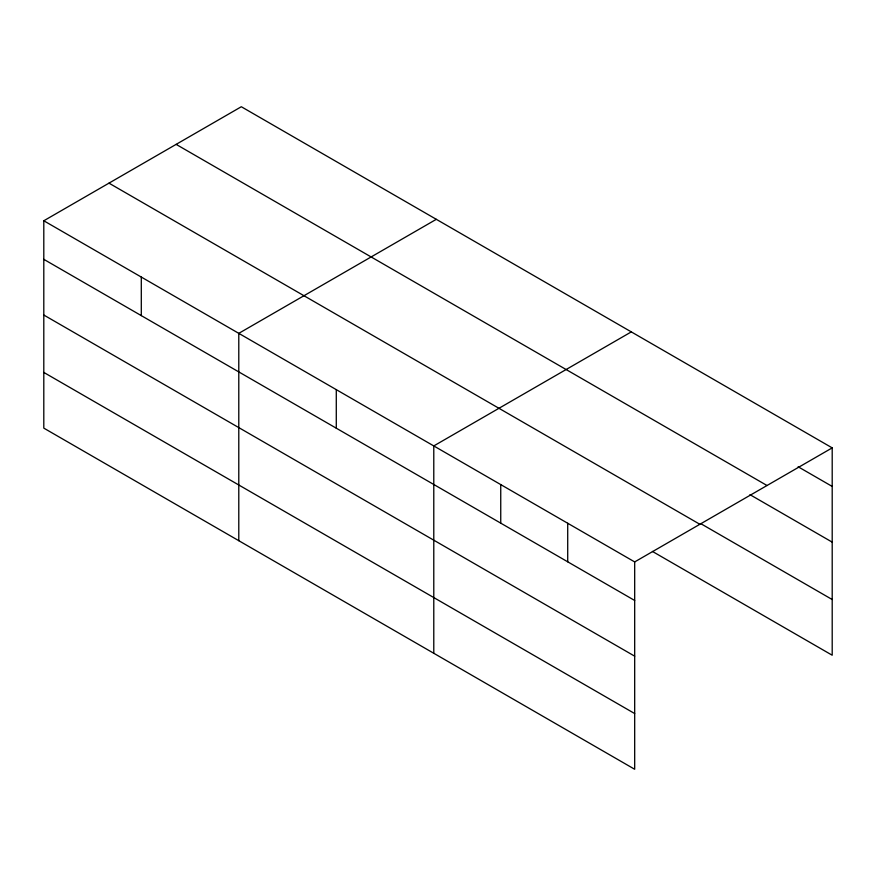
<?xml version="1.0" encoding="UTF-8"?>
<svg xmlns="http://www.w3.org/2000/svg" width="876" height="876" viewBox="0 0 876 876"><rect width="100%" height="100%" fill="white"/><g stroke="black" fill="none" stroke-linecap="round" stroke-linejoin="round"><path stroke-width="1.31" d="M43.8 220.774L634.684 561.921L634.684 769.259L43.8 428.123L43.8 220.774L241.316 106.741L832.2 447.877L832.2 655.226L652.445 551.442M436.314 219.318L238.787 333.351L238.787 540.7M631.3 331.894L433.784 445.928L433.784 653.266M634.684 561.921L832.2 447.877M798.135 466.766L832.2 486.432M176.142 144.376L767.015 485.512M749.965 494.655L832.2 542.135M700.614 523.552L832.2 599.523M108.985 183.15L699.858 524.286M43.8 259.329L634.684 600.476M43.8 315.031L634.684 656.168M43.8 372.42L634.684 713.557M567.714 523.257L567.714 561.812M500.743 484.592L500.743 523.147M336.285 389.645L336.285 428.2M141.299 277.068L141.299 315.623"/></g></svg>
